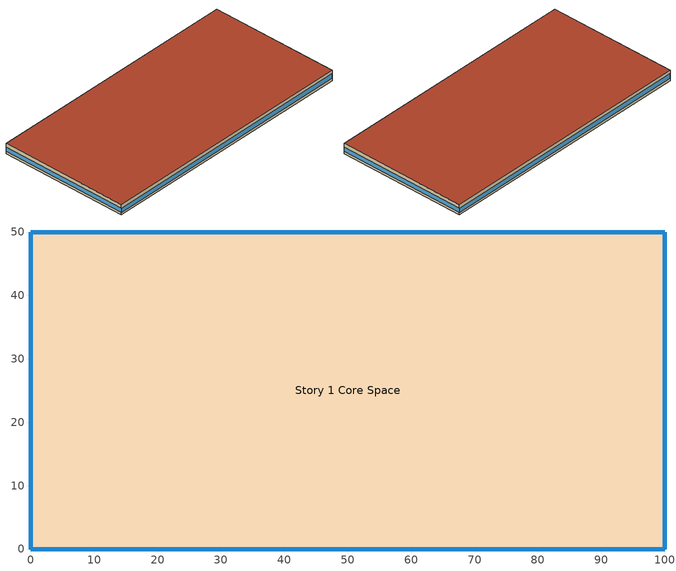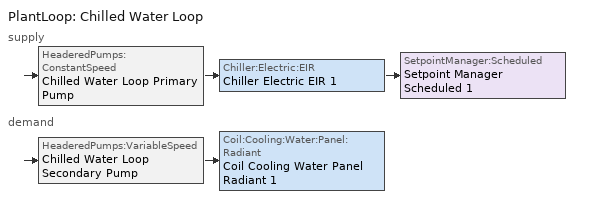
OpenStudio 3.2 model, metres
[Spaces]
Story 1 Core Space
 floor ground: 0,0 0,50 100,50 100,0 z0
 wall outside: 0,50 0,0 100,0 100,50 0,50 z0:4
 window: 0.03,0 99.97,0 / 100,0.03 100,49.97 / 99.97,50 0.03,50 / 0,49.97 0,0.03 z1:2.6
 roof outside: 100,0 100,50 0,50 0,0 z4
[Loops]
PlantLoop 'Chilled Water Loop'
 supply: HeaderedPumps:ConstantSpeed 'Chilled Water Loop Primary Pump' > Chiller:Electric:EIR 'Chiller Electric EIR 1' > SetpointManager:Scheduled 'Setpoint Manager Scheduled 1'
 demand: HeaderedPumps:VariableSpeed 'Chilled Water Loop Secondary Pump' > Coil:Cooling:Water:Panel:Radiant 'Coil Cooling Water Panel Radiant 1'
[Building]
Building 1: Space Type=Baseline Model Space Type; Default Construction Set=ASHRAE_189.1-2009_ClimateZone 4-5 (mdoff)_ConstSet
[SizingPeriod:DesignDay] Barometric Pressure {Pa}=98934; Sky Clearness=0; Rain Indicator=0; Snow Indicator=0; Day of Month=21; Daylight Saving Time Indicator=0; Humidity Indicating Type=Wetbulb; Dry-Bulb Temperature Range Modifier Type=DefaultMultipliers
Name | Maximum Dry-Bulb Temperature {C} | Daily Dry-Bulb Temperature Range {deltaC} | Humidity Indicating Conditions at Maximum Dry-Bulb | Wind Speed {m/s} | Wind Direction {deg} | Month | Day Type | Solar Model Indicator | ASHRAE Taub | ASHRAE Taud
Chicago Ohare Intl Ap Ann Htg 99.6% Condns DB | -20 | 0 | -20 | 4.9 | 270 | 1 | WinterDesignDay | ASHRAEClearSky
Chicago Ohare Intl Ap Ann Clg .4% Condns DB=>MWB | 33.3 | 10.5 | 23.7 | 5.2 | 230 | 7 | SummerDesignDay | ASHRAETau | 0.455 | 2.05
[DefaultConstructionSet]
ASHRAE_189.1-2009_ClimateZone 4-5 (mdoff)_ConstSet: Default Exterior Surface Constructions=ASHRAE_189.1-2009_ClimateZone 4-5 (mdoff)_Exterior_DefSurfCons; Default Interior Surface Constructions=000_Interior_DefSurfCons; Default Ground Contact Surface Constructions=000_Ground_DefSurfCons; Default Exterior SubSurface Constructions=ASHRAE_189.1-2009_ClimateZone 4-5 (mdoff)_Exterior_DefSubCons; Default Interior SubSurface Constructions=000_Interior_DefSubCons; Interior Partition Construction=000_Interior Partition
[DefaultSurfaceConstructions]
Name | Floor Construction | Wall Construction | Roof Ceiling Construction
ASHRAE_189.1-2009_ClimateZone 4-5 (mdoff)_Exterior_DefSurfCons | 000_ExtSlabCarpet_4in_ClimateZone 1-8 | ASHRAE_189.1-2009_ExtWall_SteelFrame_ClimateZone 4-8 | ASHRAE_189.1-2009_ExtRoof_IEAD_ClimateZone 2-5
000_Interior_DefSurfCons | 000_Interior Floor | 000_Interior Wall | 000_Interior Ceiling
000_Ground_DefSurfCons | 000_ExtSlabCarpet_4in_ClimateZone 1-8 | 000_ExtSlabCarpet_4in_ClimateZone 1-8 | 000_ExtSlabCarpet_4in_ClimateZone 1-8
[DefaultSubSurfaceConstructions] Glass Door Construction=000_Exterior Window; Skylight Construction=000_Exterior Window; Tubular Daylight Dome Construction=000_Interior Window; Tubular Daylight Diffuser Construction=000_Interior Window
Name | Fixed Window Construction | Operable Window Construction | Door Construction
ASHRAE_189.1-2009_ClimateZone 4-5 (mdoff)_Exterior_DefSubCons | ASHRAE_189.1-2009_ExtWindow_ClimateZone 4-5 | ASHRAE_189.1-2009_ExtWindow_ClimateZone 4-5 | 000_Exterior Door
000_Interior_DefSubCons | 000_Interior Window | 000_Interior Window | 000_Interior Door
[Construction]
000_Interior Partition; 000_Interior Door: 000_G05 25mm wood
000_ExtSlabCarpet_4in_ClimateZone 1-8: MAT-CC05 4 HW CONCRETE, CP02 CARPET PAD
ASHRAE_189.1-2009_ExtWall_SteelFrame_ClimateZone 4-8: MAT-SHEATH, Wall Insulation [39], 1/2IN Gypsum
ASHRAE_189.1-2009_ExtRoof_IEAD_ClimateZone 2-5: Roof Membrane, Roof Insulation [21], Metal Decking
000_Interior Floor: 000_F16 Acoustic tile, 000_F05 Ceiling air space resistance, 000_M11 100mm lightweight concrete
000_Interior Wall: 000_G01a 19mm gypsum board, 000_F04 Wall air space resistance, 000_G01a 19mm gypsum board
000_Interior Ceiling: 000_M11 100mm lightweight concrete, 000_F05 Ceiling air space resistance, 000_F16 Acoustic tile
ASHRAE_189.1-2009_ExtWindow_ClimateZone 4-5: Theoretical Glass [207]
000_Exterior Door: 000_F08 Metal surface, 000_I01 25mm insulation board
000_Exterior Window: 000_Clear 3mm, 000_Air 13mm, 000_Clear 3mm
000_Interior Window: 000_Clear 3mm
[Material]
Name | Roughness | Thickness {m} | Conductivity {W/m-K} | Density {kg/m3} | Specific Heat {J/kg-K} | Thermal Absorptance | Solar Absorptance | Visible Absorptance
000_G05 25mm wood | MediumSmooth | 0.0254 | 0.15 | 608 | 1630
MAT-CC05 4 HW CONCRETE | Rough | 0.1016 | 1.311 | 2240 | 836.8 | 0.9 | 0.7 | 0.7
Wall Insulation [39] | MediumRough | 0.1184 | 0.045 | 265 | 836.8 | 0.9 | 0.7 | 0.7
1/2IN Gypsum | Smooth | 0.0127 | 0.16 | 784.9 | 830 | 0.9 | 0.92 | 0.92
Roof Membrane | VeryRough | 0.0095 | 0.16 | 1121.29 | 1460 | 0.9 | 0.7 | 0.7
Roof Insulation [21] | MediumRough | 0.2105 | 0.049 | 265 | 836.8 | 0.9 | 0.7 | 0.7
Metal Decking | MediumSmooth | 0.0015 | 45.006 | 7680 | 418.4 | 0.9 | 0.7 | 0.3
000_F16 Acoustic tile | MediumSmooth | 0.0191 | 0.06 | 368 | 590
000_M11 100mm lightweight concrete | MediumRough | 0.1016 | 0.53 | 1280 | 840
000_G01a 19mm gypsum board | MediumSmooth | 0.019 | 0.16 | 800 | 1090
000_F08 Metal surface | Smooth | 0.0008 | 45.28 | 7824 | 500
000_I01 25mm insulation board | MediumRough | 0.0254 | 0.03 | 43 | 1210
[Material:NoMass] Thermal Absorptance=0.9; Solar Absorptance=0.7
Name | Roughness | Thermal Resistance | Visible Absorptance
CP02 CARPET PAD | VeryRough | 0.2165 | 0.8
MAT-SHEATH | Rough | 0.3626 | 0.7
[Material:AirGap]
Name | Thermal Resistance
000_F05 Ceiling air space resistance | 0.18
000_F04 Wall air space resistance | 0.15
[WindowMaterial:Glazing] Optical Data Type=SpectralAverage; Thickness=0.003; Infrared Transmittance at Normal Incidence=0
Name | Solar Transmittance at Normal Incidence | Front Side Solar Reflectance at Normal Incidence | Back Side Solar Reflectance at Normal Incidence | Visible Transmittance at Normal Incidence | Front Side Visible Reflectance at Normal Incidence | Back Side Visible Reflectance at Normal Incidence | Front Side Infrared Hemispherical Emissivity | Back Side Infrared Hemispherical Emissivity | Conductivity | Dirt Correction Factor for Solar and Visible Transmittance | Solar Diffusing
Theoretical Glass [207] | 0.3311 | 0.6189 | 0.6189 | 0.44 | 0.51 | 0.51 | 0.9 | 0.9 | 0.0133 | 1 | No
000_Clear 3mm | 0.837 | 0.075 | 0.075 | 0.898 | 0.081 | 0.081 | 0.84 | 0.84 | 0.9
[WindowMaterial:Gas]
000_Air 13mm: Gas Type=Air; Thickness=0.0127
[BuildingStory]
Story 1: Nominal Z Coordinate {m}=0; Nominal Floor to Floor Height {m}=4
[Space]
Story 1 Core Space: Building Story=Story 1; Thermal Zone=Story 1 Core Thermal Zone
[ThermalZone]
Story 1 Core Thermal Zone: Thermostat=Thermostat Setpoint Dual Setpoint 1; Use Ideal Air Loads=No
[Sizing:Zone]
Story 1 Core Thermal Zone: Zone Cooling Design Supply Air Temperature Input Method=SupplyAirTemperature; Zone Cooling Design Supply Air Temperature {C}=14; Zone Cooling Design Supply Air Temperature Difference {deltaC}=11.11; Zone Heating Design Supply Air Temperature Input Method=SupplyAirTemperature; Zone Heating Design Supply Air Temperature {C}=40; Zone Heating Design Supply Air Temperature Difference {deltaC}=11.11; Zone Cooling Design Supply Air Humidity Ratio {kg-H2O/kg-air}=0.0085; Zone Heating Design Supply Air Humidity Ratio {kg-H2O/kg-air}=0.008; Cooling Design Air Flow Method=DesignDay; Heating Design Air Flow Method=DesignDay; Account for Dedicated Outdoor Air System=No; Dedicated Outdoor Air System Control Strategy=NeutralSupplyAir; Dedicated Outdoor Air Low Setpoint Temperature for Design {C}=autosize; Dedicated Outdoor Air High Setpoint Temperature for Design {C}=autosize
[Zone equipment]
Story 1 Core Thermal Zone: Zone HVAC Cooling Panel Radiant Convective Water 1
[SpaceType]
Baseline Model Space Type: Default Schedule Set=Baseline Model Schedule Set; Design Specification Outdoor Air Object=Baseline Model OA
[DefaultScheduleSet]
Baseline Model Schedule Set: Number of People Schedule=Baseline Model People Lights and Equipment Schedule; People Activity Level Schedule=Baseline Model People Activity Schedule; Lighting Schedule=Baseline Model People Lights and Equipment Schedule; Electric Equipment Schedule=Baseline Model People Lights and Equipment Schedule; Infiltration Schedule=Baseline Model Infiltration Schedule
[DesignSpecification:OutdoorAir]
Baseline Model OA: Outdoor Air Method=Sum; Outdoor Air Flow per Person {m3/s-person}=0.00943895
[SpaceInfiltration:DesignFlowRate]
Baseline Model Infiltration: Space or SpaceType=Baseline Model Space Type; Design Flow Rate Calculation Method=Flow/ExteriorArea; Flow per Exterior Surface Area {m3/s-m2}=0.0003048
[People:Definition]
Baseline Model People Definition: Number of People Calculation Method=People/Area; People per Space Floor Area {person/m2}=0.0538196; Fraction Radiant=0.3
[People]
Baseline Model People: People Definition=Baseline Model People Definition; Space or SpaceType=Baseline Model Space Type; Multiplier=1
[Lights:Definition]
Baseline Model Lights Definition: Design Level Calculation Method=Watts/Area; Watts per Space Floor Area {W/m2}=10.7639
[Lights]
Baseline Model Lights: Lights Definition=Baseline Model Lights Definition; Space or SpaceType=Baseline Model Space Type; Fraction Replaceable=1
[ElectricEquipment:Definition]
Baseline Model Electric Equipment Definition: Design Level Calculation Method=Watts/Area; Watts per Space Floor Area {W/m2}=10.7639
[ElectricEquipment]
Baseline Model Electric Equipment: Electric Equipment Definition=Baseline Model Electric Equipment Definition; Space or SpaceType=Baseline Model Space Type
[ThermostatSetpoint:DualSetpoint]
Thermostat Setpoint Dual Setpoint 1: Heating Setpoint Temperature Schedule=Heating Sch; Cooling Setpoint Temperature Schedule=Cooling Sch
[PlantLoop]
Chilled Water Loop: Glycol Concentration=0; Maximum Loop Temperature {C}=98; Minimum Loop Temperature {C}=1; Plant Loop Volume {m3}=Autocalculate; Load Distribution Scheme=Optimal; Common Pipe Simulation=CommonPipe
[Sizing:Plant]
Chilled Water Loop: Loop Type=Cooling; Design Loop Exit Temperature {C}=6.66667; Loop Design Temperature Difference {deltaC}=5.61111; Sizing Option=NonCoincident; Zone Timesteps in Averaging Window=1; Coincident Sizing Factor Mode=None
[SetpointManager:Scheduled]
Setpoint Manager Scheduled 1: Control Variable=Temperature; Schedule=Schedule Ruleset 1
[HeaderedPumps:ConstantSpeed]
Chilled Water Loop Primary Pump: Total Rated Flow Rate {m3/s}=autosize; Number of Pumps in Bank=2; Flow Sequencing Control Scheme=Sequential; Rated Pump Head {Pa}=44836; Rated Power Consumption {W}=autosize; Motor Efficiency=0.9; Fraction of Motor Inefficiencies to Fluid Stream=0; Pump Control Type=Intermittent; Skin Loss Radiative Fraction=0.1; Design Power Sizing Method=PowerPerFlowPerPressure; Design Electric Power per Unit Flow Rate {W/(m3/s)}=348701.1; Design Shaft Power per Unit Flow Rate per Unit Head {W-s/m3-Pa}=1.28205
[HeaderedPumps:VariableSpeed]
Chilled Water Loop Secondary Pump: Total Rated Flow Rate {m3/s}=autosize; Number of Pumps in Bank=2; Flow Sequencing Control Scheme=Sequential; Rated Pump Head {Pa}=134508; Rated Power Consumption {W}=autosize; Motor Efficiency=0.9; Fraction of Motor Inefficiencies to Fluid Stream=0; Coefficient 1 of the Part Load Performance Curve=0; Coefficient 2 of the Part Load Performance Curve=0.0205; Coefficient 3 of the Part Load Performance Curve=0.4101; Coefficient 4 of the Part Load Performance Curve=0.5753; Minimum Flow Rate Fraction=0; Pump Control Type=Intermittent; Skin Loss Radiative Fraction=0.1; Design Power Sizing Method=PowerPerFlowPerPressure; Design Electric Power per Unit Flow Rate {W/(m3/s)}=348701.1; Design Shaft Power per Unit Flow Rate per Unit Head {W-s/m3-Pa}=1.28205
[Chiller:Electric:EIR]
Chiller Electric EIR 1: Reference Capacity {W}=Autosize; Reference COP {W/W}=5.5; Reference Chilled Water Flow Rate {m3/s}=Autosize; Cooling Capacity Function of Temperature Curve=Curve Biquadratic 1; Electric Input to Cooling Output Ratio Function of Temperature Curve=Curve Biquadratic 2; Electric Input to Cooling Output Ratio Function of Part Load Ratio Curve=Curve Quadratic 1; Design Heat Recovery Water Flow Rate {m3/s}=Autosize; Sizing Factor=1; Basin Heater Capacity {W/K}=0; Basin Heater Setpoint Temperature {C}=10; Condenser Heat Recovery Relative Capacity Fraction=1
[ZoneHVAC:CoolingPanel:RadiantConvective:Water]
Zone HVAC Cooling Panel Radiant Convective Water 1: Availability Schedule=Always On Discrete; Cooling Coil=Coil Cooling Water Panel Radiant 1; Fraction Radiant=0.65; Fraction of Radiant Energy Incident on People=0.2
[Coil:Cooling:Water:Panel:Radiant]
Coil Cooling Water Panel Radiant 1: Rated Inlet Water Temperature {C}=5; Rated Inlet Space Temperature {C}=24; Rated Water Mass Flow Rate {kg/s}=0.063; Cooling Design Capacity Method=CoolingDesignCapacity; Cooling Design Capacity {W}=600; Cooling Design Capacity Per Floor Area {W/m2}=0; Fraction of Autosized Cooling Design Capacity=1; Maximum Chilled Water Flow Rate {m3/s}=autosize; Control Type=MeanAirTemperature; Cooling Control Throttling Range {deltaC}=0.5; Condensation Control Type=SimpleOff; Condensation Control Dewpoint Offset {C}=1
[Schedule:Ruleset]
Name | Default Day Schedule | Summer Design Day Schedule | Winter Design Day Schedule
Baseline Model Infiltration Schedule | Baseline Model Infiltration Schedule Schedule All Days | Baseline Model Infiltration Schedule Summer Design Day | Baseline Model Infiltration Schedule Winter Design Day
Baseline Model People Lights and Equipment Schedule | Baseline Model People Lights and Equipment Schedule Schedule Week Day | Baseline Model People Lights and Equipment Schedule Summer Design Day | Baseline Model People Lights and Equipment Schedule Winter Design Day
Baseline Model People Activity Schedule | Baseline Model People Activity Schedule Default
Cooling Sch | Cooling Sch Default
Heating Sch | Heating Sch Default
Schedule Ruleset 1 | Schedule Day 1
[Schedule:Day]
Baseline Model Infiltration Schedule Schedule All Days: 6, 0, 1, 22, 0, 0.25, 24, 0, 1
Baseline Model Infiltration Schedule Winter Design Day; Baseline Model Infiltration Schedule Summer Design Day; Baseline Model People Lights and Equipment Schedule Summer Design Day: 24, 0, 1
Baseline Model People Lights and Equipment Schedule Schedule Week Day: 6, 0, 0, 7, 0, 0.1, 8, 0, 0.2, 12, 0, 0.95, 13, 0, 0.5, 17, 0, 0.95, 18, 0, 0.7, 20, 0, 0.4, 22, 0, 0.1, 24, 0, 0.05
Baseline Model People Lights and Equipment Schedule Winter Design Day; Baseline Model People Lights and Equipment Schedule Schedule Sunday: 24, 0, 0
Baseline Model People Lights and Equipment Schedule Saturday: 6, 0, 0, 8, 0, 0.1, 14, 0, 0.5, 17, 0, 0.1, 24, 0, 0
Baseline Model People Activity Schedule Default: 24, 0, 120
Cooling Sch Default: 24, 0, 28
Heating Sch Default: 24, 0, 24
Schedule Day 1: 24, 0, 6.66667
[Schedule:Rule] Schedule Ruleset=Baseline Model People Lights and Equipment Schedule
Name | Rule Order | Day Schedule | Apply Saturday | Apply Sunday
Baseline Model People Lights and Equipment Schedule Saturday Rule | 1 | Baseline Model People Lights and Equipment Schedule Saturday | Yes
Baseline Model People Lights and Equipment Schedule Sunday Rule | 0 | Baseline Model People Lights and Equipment Schedule Schedule Sunday |  | Yes
[Curve:Biquadratic] Minimum Value of x=5; Maximum Value of x=10; Minimum Value of y=24; Maximum Value of y=35
Name | Coefficient1 Constant | Coefficient2 x | Coefficient3 x**2 | Coefficient4 y | Coefficient5 y**2 | Coefficient6 x*y
Curve Biquadratic 1 | 1.02152 | 0.0370359 | 0.000233248 | -0.00389405 | -6.52536e-05 | -0.000268045
Curve Biquadratic 2 | 0.701769 | -0.00452016 | 0.00053311 | -0.00549821 | 0.000544579 | -0.000729032
[Curve:Quadratic]
Curve Quadratic 1: Coefficient1 Constant=0.0636912; Coefficient2 x=0.584888; Coefficient3 x**2=0.352803; Minimum Value of x=0; Maximum Value of x=1
[Schedule:Constant]
Always On Discrete: Value=1
